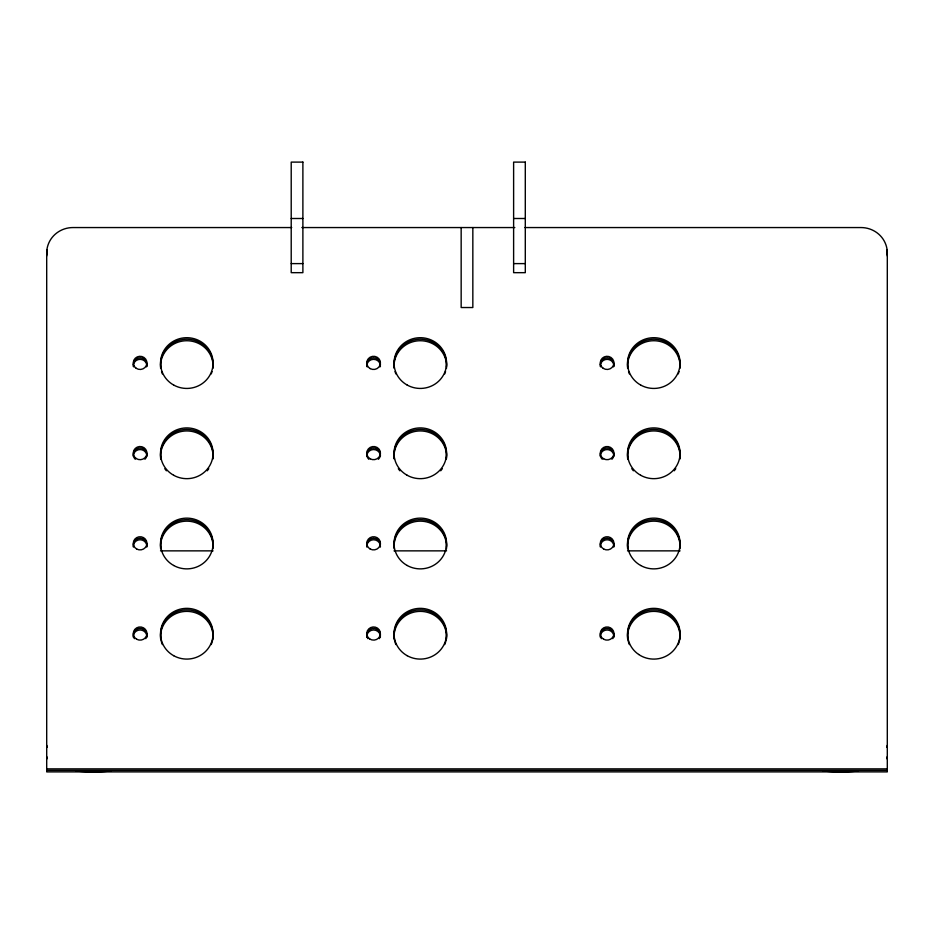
<?xml version="1.0" encoding="UTF-8"?>
<svg xmlns="http://www.w3.org/2000/svg" width="934" height="934" viewBox="0 0 934 934"><rect width="100%" height="100%" fill="white"/><g stroke="black" fill="none" stroke-linecap="round" stroke-linejoin="round"><path stroke-width="1.4" d="M887.3 745.274L886.658 747.387M887.3 756.54L886.658 758.665M111.309 770.982L104.339 771.531A46.7 12.084 0 0 1 75.759 770.982M291.21 218.498L302.885 218.498M513.618 218.498L525.293 218.498M291.712 227.557L72.969 227.557A26.269 25.37 0 0 0 46.7 252.939L46.7 771.893L887.3 771.893L887.3 252.939A26.269 25.37 0 0 0 861.031 227.557L524.943 227.557M301.857 227.557L514.809 227.557M291.21 263.61L302.885 263.61M513.618 263.61L525.293 263.61M160.531 550.862L213.069 550.862M394.031 550.862L446.569 550.862M627.531 550.862L680.069 550.862M46.7 768.869L887.3 768.869M46.7 770.375L887.3 770.375M822.691 770.982L829.661 771.531A46.7 12.084 0 0 0 858.241 770.982M47.342 747.387L46.7 745.274M47.342 758.665L46.7 756.54M472.837 227.557L472.837 307.531L461.162 307.531L461.162 227.557M46.7 255.963A26.269 25.37 0 0 1 47.144 251.339M886.856 251.339A26.269 25.37 0 0 1 887.3 255.963M600.305 637.151A6.83 6.596 0 0 1 607.1 629.971A6.83 6.596 0 0 1 613.895 637.151M600.305 546.939A6.83 6.596 0 0 1 607.1 539.747A6.83 6.596 0 0 1 613.895 546.939M600.27 456.131A6.83 6.596 0 0 1 607.1 449.534A6.83 6.596 0 0 1 613.93 456.131M600.305 366.502A6.83 6.596 0 0 1 607.1 359.321A6.83 6.596 0 0 1 613.895 366.502M366.805 637.151A6.83 6.596 0 0 1 373.6 629.971A6.83 6.596 0 0 1 380.395 637.151M366.805 546.939A6.83 6.596 0 0 1 373.6 539.747A6.83 6.596 0 0 1 380.395 546.939M366.77 456.131A6.83 6.596 0 0 1 373.6 449.534A6.83 6.596 0 0 1 380.43 456.131M366.805 366.502A6.83 6.596 0 0 1 373.6 359.321A6.83 6.596 0 0 1 380.395 366.502M133.305 637.151A6.83 6.596 0 0 1 140.1 629.971A6.83 6.596 0 0 1 146.895 637.151M133.305 546.939A6.83 6.596 0 0 1 140.1 539.747A6.83 6.596 0 0 1 146.895 546.939M133.27 456.131A6.83 6.596 0 0 1 140.1 449.534A6.83 6.596 0 0 1 146.93 456.131M133.305 366.502A6.83 6.596 0 0 1 140.1 359.321A6.83 6.596 0 0 1 146.895 366.502M160.636 368.37A26.269 25.37 0 0 1 186.8 340.723A26.269 25.37 0 0 1 212.964 368.37M394.136 368.37A26.269 25.37 0 0 1 420.3 340.723A26.269 25.37 0 0 1 446.464 368.37M627.636 368.37A26.269 25.37 0 0 1 653.8 340.723A26.269 25.37 0 0 1 679.964 368.37M627.636 458.594A26.269 25.37 0 0 1 653.8 430.936A26.269 25.37 0 0 1 679.964 458.594M394.136 458.594A26.269 25.37 0 0 1 420.3 430.936A26.269 25.37 0 0 1 446.464 458.594M160.636 458.594A26.269 25.37 0 0 1 186.8 430.936A26.269 25.37 0 0 1 212.964 458.594M627.636 548.807A26.269 25.37 0 0 1 653.8 521.149A26.269 25.37 0 0 1 679.964 548.807M394.136 548.807A26.269 25.37 0 0 1 420.3 521.149A26.269 25.37 0 0 1 446.464 548.807M160.636 548.807A26.269 25.37 0 0 1 186.8 521.149A26.269 25.37 0 0 1 212.964 548.807M160.636 639.019A26.269 25.37 0 0 1 186.8 611.373A26.269 25.37 0 0 1 212.964 639.019M394.136 639.019A26.269 25.37 0 0 1 420.3 611.373A26.269 25.37 0 0 1 446.464 639.019M627.636 639.019A26.269 25.37 0 0 1 653.8 611.373A26.269 25.37 0 0 1 679.964 639.019M46.7 254.445A26.269 25.37 0 0 1 47.144 249.833M886.856 249.833A26.269 25.37 0 0 1 887.3 254.445M601.391 638.658A6.83 6.596 0 0 1 602.617 630.076A6.83 6.596 0 0 1 611.583 630.076A6.83 6.596 0 0 1 612.809 638.658M600.539 546.647A6.83 6.596 0 0 1 607.1 538.241A6.83 6.596 0 0 1 613.661 546.647M602.278 459.283A6.83 6.596 0 0 1 602.278 449.954A6.83 6.596 0 0 1 611.922 449.954A6.83 6.596 0 0 1 611.922 459.283M600.749 366.828A6.83 6.596 0 0 1 607.1 357.804A6.83 6.596 0 0 1 613.451 366.828M367.891 638.658A6.83 6.596 0 0 1 369.117 630.076A6.83 6.596 0 0 1 378.083 630.076A6.83 6.596 0 0 1 379.309 638.658M367.039 546.647A6.83 6.596 0 0 1 373.6 538.241A6.83 6.596 0 0 1 380.161 546.647M368.778 459.283A6.83 6.596 0 0 1 368.778 449.954A6.83 6.596 0 0 1 378.422 449.954A6.83 6.596 0 0 1 378.422 459.283M367.249 366.828A6.83 6.596 0 0 1 373.6 357.804A6.83 6.596 0 0 1 379.951 366.828M134.391 638.658A6.83 6.596 0 0 1 135.617 630.076A6.83 6.596 0 0 1 144.583 630.076A6.83 6.596 0 0 1 145.809 638.658M133.539 546.647A6.83 6.596 0 0 1 140.1 538.241A6.83 6.596 0 0 1 146.661 546.647M135.278 459.283A6.83 6.596 0 0 1 135.278 449.954A6.83 6.596 0 0 1 144.922 449.954A6.83 6.596 0 0 1 144.922 459.283M133.749 366.828A6.83 6.596 0 0 1 140.1 357.804A6.83 6.596 0 0 1 146.451 366.828M160.636 366.864A26.269 25.37 0 0 1 186.8 339.205A26.269 25.37 0 0 1 212.964 366.864M212.053 371.569A26.269 25.37 0 0 1 211.224 373.915M162.376 373.915A26.269 25.37 0 0 1 161.547 371.569M394.136 366.864A26.269 25.37 0 0 1 420.3 339.205A26.269 25.37 0 0 1 446.464 366.864M445.553 371.569A26.269 25.37 0 0 1 444.724 373.915M395.876 373.915A26.269 25.37 0 0 1 395.047 371.569M627.636 366.864A26.269 25.37 0 0 1 653.8 339.205A26.269 25.37 0 0 1 679.964 366.864M679.053 371.569A26.269 25.37 0 0 1 678.224 373.915M629.376 373.915A26.269 25.37 0 0 1 628.547 371.569M627.975 459.411A26.269 25.37 0 0 1 653.8 429.43A26.269 25.37 0 0 1 679.625 459.411M675.784 468.681A26.269 25.37 0 0 1 674.196 470.794M633.404 470.794A26.269 25.37 0 0 1 631.816 468.681M394.475 459.411A26.269 25.37 0 0 1 420.3 429.43A26.269 25.37 0 0 1 446.125 459.411M442.284 468.681A26.269 25.37 0 0 1 440.696 470.794M399.904 470.794A26.269 25.37 0 0 1 398.316 468.681M160.975 459.411A26.269 25.37 0 0 1 186.8 429.43A26.269 25.37 0 0 1 212.625 459.411M208.784 468.681A26.269 25.37 0 0 1 207.196 470.794M166.404 470.794A26.269 25.37 0 0 1 164.816 468.681M627.636 547.301A26.269 25.37 0 0 1 653.8 519.643A26.269 25.37 0 0 1 679.964 547.301M394.136 547.301A26.269 25.37 0 0 1 420.3 519.643A26.269 25.37 0 0 1 446.464 547.301M160.636 547.301A26.269 25.37 0 0 1 186.8 519.643A26.269 25.37 0 0 1 212.964 547.301M162.376 644.577A26.269 25.37 0 0 1 186.8 609.855A26.269 25.37 0 0 1 211.224 644.577M395.876 644.577A26.269 25.37 0 0 1 420.3 609.855A26.269 25.37 0 0 1 444.724 644.577M629.376 644.577A26.269 25.37 0 0 1 653.8 609.855A26.269 25.37 0 0 1 678.224 644.577M302.885 162.107L291.21 162.107L291.21 272.67L302.885 272.67L302.885 162.107M525.293 162.107L513.618 162.107L513.618 272.67L525.293 272.67L525.293 162.107M603.691 639.253A6.83 6.596 0 0 0 613.93 633.544A6.83 6.596 0 0 0 603.691 627.835A6.83 6.596 0 0 0 603.691 639.253M603.691 549.029A6.83 6.596 0 0 0 613.93 543.319A6.83 6.596 0 0 0 603.691 537.61A6.83 6.596 0 0 0 603.691 549.029M603.691 458.816A6.83 6.596 0 0 0 613.93 453.107A6.83 6.596 0 0 0 603.691 447.398A6.83 6.596 0 0 0 603.691 458.816M603.166 368.276A6.83 6.596 0 0 0 613.895 363.478A6.83 6.596 0 0 0 604.228 356.905A6.83 6.596 0 0 0 603.166 368.276M369.666 638.926A6.83 6.596 0 0 0 380.395 634.128A6.83 6.596 0 0 0 370.728 627.555A6.83 6.596 0 0 0 369.666 638.926M370.191 549.029A6.83 6.596 0 0 0 380.43 543.319A6.83 6.596 0 0 0 370.191 537.61A6.83 6.596 0 0 0 370.191 549.029M370.191 458.816A6.83 6.596 0 0 0 380.43 453.107A6.83 6.596 0 0 0 370.191 447.398A6.83 6.596 0 0 0 370.191 458.816M370.191 368.603A6.83 6.596 0 0 0 380.43 362.894A6.83 6.596 0 0 0 370.191 357.173A6.83 6.596 0 0 0 370.191 368.603M136.691 639.253A6.83 6.596 0 0 0 146.93 633.544A6.83 6.596 0 0 0 136.691 627.835A6.83 6.596 0 0 0 136.691 639.253M136.691 549.029A6.83 6.596 0 0 0 146.93 543.319A6.83 6.596 0 0 0 136.691 537.61A6.83 6.596 0 0 0 136.691 549.029M136.166 458.501A6.83 6.596 0 0 0 146.895 453.702A6.83 6.596 0 0 0 137.228 447.117A6.83 6.596 0 0 0 136.166 458.501M136.166 368.276A6.83 6.596 0 0 0 146.895 363.478A6.83 6.596 0 0 0 137.228 356.905A6.83 6.596 0 0 0 136.166 368.276M173.666 385.041A26.269 25.37 0 0 0 213.069 363.069A26.269 25.37 0 0 0 173.666 341.097A26.269 25.37 0 0 0 173.666 385.041M407.166 385.041A26.269 25.37 0 0 0 446.569 363.069A26.269 25.37 0 0 0 407.166 341.097A26.269 25.37 0 0 0 407.166 385.041M640.666 385.041A26.269 25.37 0 0 0 680.069 363.069A26.269 25.37 0 0 0 640.666 341.097A26.269 25.37 0 0 0 640.666 385.041M640.666 475.266A26.269 25.37 0 0 0 680.069 453.282A26.269 25.37 0 0 0 640.666 431.31A26.269 25.37 0 0 0 640.666 475.266M407.166 475.266A26.269 25.37 0 0 0 446.569 453.282A26.269 25.37 0 0 0 407.166 431.31A26.269 25.37 0 0 0 407.166 475.266M173.666 475.266A26.269 25.37 0 0 0 213.069 453.282A26.269 25.37 0 0 0 173.666 431.31A26.269 25.37 0 0 0 173.666 475.266M640.666 565.479A26.269 25.37 0 0 0 680.069 543.506A26.269 25.37 0 0 0 640.666 521.534A26.269 25.37 0 0 0 640.666 565.479M407.166 565.479A26.269 25.37 0 0 0 446.569 543.506A26.269 25.37 0 0 0 407.166 521.534A26.269 25.37 0 0 0 407.166 565.479M173.666 565.479A26.269 25.37 0 0 0 213.069 543.506A26.269 25.37 0 0 0 173.666 521.534A26.269 25.37 0 0 0 173.666 565.479M173.666 655.691A26.269 25.37 0 0 0 213.069 633.719A26.269 25.37 0 0 0 173.666 611.747A26.269 25.37 0 0 0 173.666 655.691M407.166 655.691A26.269 25.37 0 0 0 446.569 633.719A26.269 25.37 0 0 0 407.166 611.747A26.269 25.37 0 0 0 407.166 655.691M638.669 654.465A26.269 25.37 0 0 0 679.964 636.007A26.269 25.37 0 0 0 642.767 610.696A26.269 25.37 0 0 0 638.669 654.465"/></g></svg>
